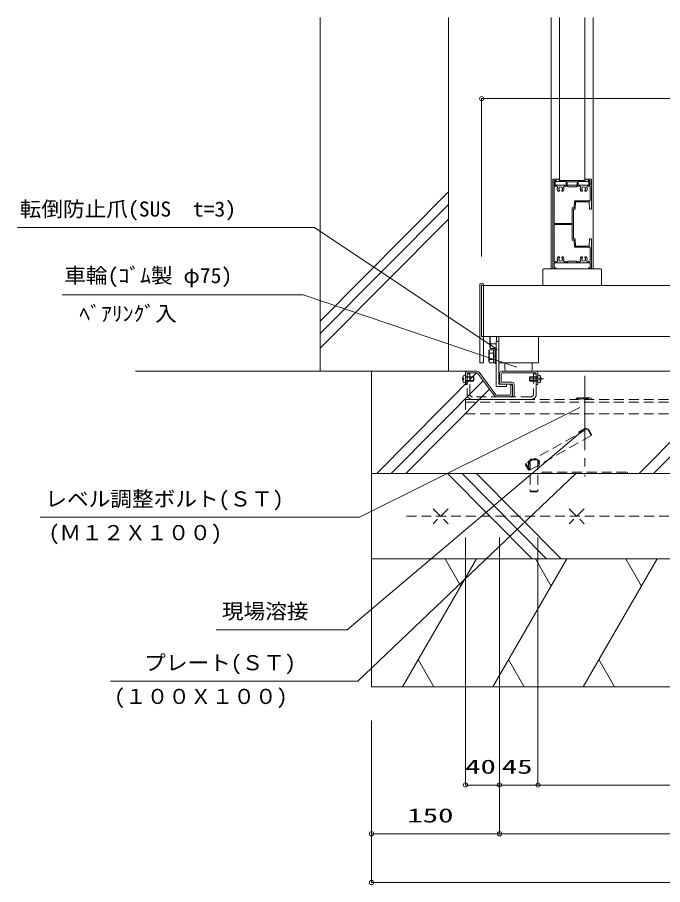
# Model space of a CAD drawing. Units: millimetres, scale not verified, with parts at other scales. Extents: x -41262 to 41888, y -7064 to 7244.
# Drawn here: x 6588 to 8856, y -4476 to -1426 of the extents above; entities that cross this region are included whole.
import ezdxf
from ezdxf.enums import TextEntityAlignment as Align

# ---------------------------------------------------------------- set-up
doc = ezdxf.new("R2010")
doc.units = ezdxf.units.MM
doc.header["$LTSCALE"] = 29
doc.linetypes.add('CHAIN2', pattern=[12, 9, -1, 1, -1])
doc.linetypes.add('DASHED1', pattern=[1.8, 1.2, -0.6])
doc.layers.add('0-0_0', color=7, linetype='Continuous', lineweight=9)
doc.layers.add('0-1_USER1', color=7, linetype='Continuous', lineweight=9)
doc.styles.add('ＭＳ ゴシック', font='')
doc.styles.get('ＭＳ ゴシック').set_extended_font_data('MS Gothic')

msp = doc.modelspace()

# ---------------------------------------------------------------- linework, layer by layer
at = {"layer": '0-0_0'}
for p, q in [((7790.56, -3184), (8564.71, -2798.32)), ((7784.97, -3760.13), (8551.57, -3028.49))]:
    msp.add_line(p, q, dxfattribs=at)
at = {"layer": '0-1_USER1'}
for p, q in [((7652.71, -2670.14), (7652.71, -1425.61)), ((8102.71, -2670.14), (8102.71, -1425.61)), ((8464.21, -1425.61), (8464.21, -2309.97)), ((8492.71, -1999.77), (8492.71, -1425.61)), ((8582.71, -1999.77), (8582.71, -1425.61)), ((8611.21, -1425.61), (8611.21, -2309.97)), ((8219.71, -1711.52), (8219.71, -2266.29)), ((9845.71, -1711.52), (8219.71, -1711.52)), ((8470.21, -2309.97), (8470.21, -1994.97)), ((8480.71, -1994.97), (8470.21, -1994.97)), ((8474.11, -2015.97), (8474.11, -1998.87)), ((8474.11, -1998.87), (8474.11, -2015.97)), ((8480.71, -1998.87), (8474.11, -1998.87)), ((8475.01, -1999.77), (8475.01, -2014.17)), ((8516.71, -2003.37), (8478.61, -2003.37)), ((8478.61, -2003.37), (8478.61, -2014.17)), ((8480.71, -1994.97), (8480.71, -1998.87)), ((8491.81, -1999.77), (8583.61, -1999.77)), ((8516.71, -2003.37), (8516.71, -2013.87)), ((8555.71, -2004.27), (8519.71, -2004.27)), ((8519.71, -2004.27), (8519.71, -2013.87)), ((8555.71, -2004.27), (8555.71, -2013.87)), ((8558.71, -2003.37), (8596.81, -2003.37)), ((8558.71, -2003.37), (8558.71, -2013.87)), ((8593.81, -1994.97), (8583.61, -1994.97)), ((8583.61, -1999.77), (8583.61, -1994.97)), ((8593.81, -1994.97), (8593.81, -1999.77)), ((8593.81, -1999.77), (8600.41, -1999.77)), ((8605.21, -1994.97), (8594.71, -1994.97)), ((8594.71, -1994.97), (8594.71, -1998.87)), ((8601.31, -1998.87), (8594.71, -1998.87)), ((8596.81, -2003.37), (8596.81, -2014.17)), ((8600.41, -1999.77), (8600.41, -2014.17)), ((8601.31, -1998.87), (8601.31, -2015.97)), ((8601.31, -1998.87), (8601.31, -2015.97)), ((8605.21, -1994.97), (8605.21, -2099.97)), ((8102.71, -2039.71), (7652.71, -2494.44)), ((8536.33, -2015.97), (8474.11, -2015.97)), ((8474.11, -2150.52), (8474.11, -2019.87)), ((8483.62, -2019.87), (8474.11, -2019.87)), ((8491.96, -2036.97), (8488.57, -2036.97)), ((8493.16, -2035.23), (8493.16, -2035.77)), ((8501.26, -2035.77), (8501.26, -2035.23)), ((8505.85, -2036.97), (8502.46, -2036.97)), ((8521.21, -2019.87), (8510.8, -2019.87)), ((8552.71, -2021.37), (8522.71, -2021.37)), ((8601.31, -2015.97), (8539.09, -2015.97)), ((8564.62, -2019.87), (8554.21, -2019.87)), ((8569.57, -2036.97), (8572.96, -2036.97)), ((8574.16, -2035.77), (8574.16, -2035.23)), ((8582.26, -2035.23), (8582.26, -2035.77)), ((8583.46, -2036.97), (8586.85, -2036.97)), ((8601.31, -2019.87), (8591.8, -2019.87)), ((8601.31, -2019.87), (8601.31, -2070.57)), ((8546.02, -2070.57), (8544.52, -2096.07)), ((8601.31, -2070.57), (8546.02, -2070.57)), ((8102.71, -2083.36), (7652.71, -2538.1)), ((8544.52, -2096.07), (8538.31, -2096.07)), ((8538.31, -2150.52), (8538.31, -2096.07)), ((8548.21, -2099.97), (8542.21, -2099.97)), ((8542.21, -2204.97), (8542.21, -2099.97)), ((8549.71, -2074.47), (8548.21, -2099.97)), ((8597.71, -2074.47), (8549.71, -2074.47)), ((8597.71, -2074.47), (8599.21, -2099.97)), ((8605.21, -2099.97), (8599.21, -2099.97)), ((8102.71, -2134.9), (7652.71, -2589.63)), ((8538.31, -2150.52), (8474.11, -2150.52)), ((8474.11, -2285.07), (8474.11, -2154.42)), ((8538.31, -2154.42), (8474.11, -2154.42)), ((8538.31, -2208.87), (8538.31, -2154.42)), ((8544.52, -2208.87), (8538.31, -2208.87)), ((8548.21, -2204.97), (8542.21, -2204.97)), ((8546.02, -2234.37), (8544.52, -2208.87)), ((8549.71, -2230.47), (8548.21, -2204.97)), ((8597.71, -2230.47), (8599.21, -2204.97)), ((8605.21, -2204.97), (8599.21, -2204.97)), ((8605.21, -2309.97), (8605.21, -2204.97)), ((8601.31, -2234.37), (8546.02, -2234.37)), ((8597.71, -2230.47), (8549.71, -2230.47)), ((8601.31, -2285.07), (8601.31, -2234.37)), ((8483.62, -2285.07), (8474.11, -2285.07)), ((8491.96, -2267.97), (8488.57, -2267.97)), ((8493.16, -2269.71), (8493.16, -2269.17)), ((8501.26, -2269.17), (8501.26, -2269.71)), ((8505.85, -2267.97), (8502.46, -2267.97)), ((8521.21, -2285.07), (8510.8, -2285.07)), ((8552.71, -2283.57), (8522.71, -2283.57)), ((8564.62, -2285.07), (8554.21, -2285.07)), ((8569.57, -2267.97), (8572.96, -2267.97)), ((8574.16, -2269.17), (8574.16, -2269.71)), ((8582.26, -2269.71), (8582.26, -2269.17)), ((8583.46, -2267.97), (8586.85, -2267.97)), ((8601.31, -2285.07), (8591.8, -2285.07)), ((8434.21, -2312.97), (8434.21, -2368.47)), ((8437.21, -2309.97), (8638.21, -2309.97)), ((8611.21, -2309.97), (8464.21, -2309.97)), ((8480.71, -2309.97), (8470.21, -2309.97)), ((8536.33, -2288.97), (8474.11, -2288.97)), ((8474.11, -2306.07), (8474.11, -2288.97)), ((8480.71, -2306.07), (8474.11, -2306.07)), ((8480.71, -2309.97), (8480.71, -2306.07)), ((8601.31, -2288.97), (8539.09, -2288.97)), ((8601.31, -2306.07), (8594.71, -2306.07)), ((8594.71, -2309.97), (8594.71, -2306.07)), ((8605.21, -2309.97), (8594.71, -2309.97)), ((8601.31, -2306.07), (8601.31, -2288.97)), ((8641.21, -2312.97), (8641.21, -2368.47)), ((8225.71, -2362.64), (8213.71, -2362.64)), ((8213.71, -2640.14), (8213.71, -2362.64)), ((8219.71, -2368.64), (8219.71, -2548.59)), ((9845.71, -2368.64), (8219.71, -2368.64)), ((8225.71, -2640.14), (8225.71, -2362.64)), ((8641.21, -2368.47), (8434.21, -2368.47)), ((8641.21, -2368.47), (8434.21, -2368.47)), ((8248.21, -2584.64), (8248.21, -2548.59)), ((8272.21, -2565.14), (8272.21, -2548.59)), ((8279.71, -2548.59), (8279.71, -2593.64)), ((8279.71, -2715.14), (8279.71, -2548.59)), ((8419.21, -2640.14), (8419.21, -2548.59)), ((8248.21, -2584.64), (8251.62, -2590.55)), ((8251.62, -2574.1), (8270.71, -2574.1)), ((8251.62, -2590.55), (8270.71, -2590.55)), ((8267.11, -2592.14), (8267.11, -2643.14)), ((8270.71, -2592.14), (8267.11, -2592.14)), ((8270.71, -2565.14), (8279.71, -2565.14)), ((8245.21, -2598.74), (8247.3, -2595.13)), ((8245.21, -2598.74), (8245.21, -2636.54)), ((8261.11, -2595.13), (8247.3, -2595.13)), ((8261.11, -2606.38), (8247.3, -2606.38)), ((8261.11, -2594.54), (8261.11, -2640.74)), ((8267.11, -2594.54), (8261.11, -2594.54)), ((8261.11, -2595.13), (8261.11, -2640.16)), ((8261.11, -2595.13), (8261.11, -2640.16)), ((8267.11, -2617.46), (8261.11, -2615.85)), ((8267.11, -2619.44), (8261.11, -2617.83)), ((8267.11, -2594.54), (8267.11, -2640.74)), ((8213.71, -2640.14), (8225.71, -2640.14)), ((8245.21, -2636.54), (8247.3, -2640.16)), ((8261.11, -2628.9), (8247.3, -2628.9)), ((8261.11, -2640.16), (8247.3, -2640.16)), ((8267.11, -2640.74), (8261.11, -2640.74)), ((8301.46, -2664.14), (8301.46, -2640.14)), ((8397.46, -2664.14), (8397.46, -2640.14)), ((8170.21, -2670.14), (7003.45, -2670.14)), ((7832.71, -3780.14), (7832.71, -2670.14)), ((8201.21, -2676.14), (7850.9, -3030.14)), ((8158.32, -2683.87), (8162.71, -2683.64)), ((8203.32, -2670.14), (8170.21, -2670.14)), ((8203.32, -2676.14), (8171.71, -2676.14)), ((8264.98, -2756.53), (8205.72, -2677.35)), ((8210.52, -2673.75), (8269.78, -2752.94)), ((8282.71, -2677.64), (8282.71, -2707.64)), ((8288.71, -2679.14), (8288.71, -2706.14)), ((8410.21, -2670.14), (8290.21, -2670.14)), ((8408.71, -2676.14), (8291.71, -2676.14)), ((8307.46, -2670.14), (8391.46, -2670.14)), ((8410.21, -2670.14), (9655.21, -2670.14)), ((8422.1, -2683.87), (8417.71, -2683.64)), ((9128.99, -2670.14), (8772.74, -3030.14)), ((9179.99, -2670.14), (8823.74, -3030.14)), ((8225.23, -2703.41), (7901.9, -3030.14)), ((8154.98, -2690.39), (8153.45, -2690.39)), ((8153.45, -2703.89), (8154.98, -2703.89)), ((8155.81, -2695.34), (8154.36, -2695.34)), ((8154.36, -2698.94), (8155.81, -2698.94)), ((8155.81, -2698.94), (8155.81, -2695.34)), ((8158.32, -2710.41), (8162.71, -2710.64)), ((8162.71, -2691.14), (8192.71, -2691.14)), ((8192.71, -2703.14), (8162.71, -2703.14)), ((8169.31, -2690.84), (8178.91, -2690.84)), ((8169.31, -2703.44), (8178.91, -2703.44)), ((8191.21, -2689.64), (8191.21, -2704.64)), ((8291.71, -2709.14), (8326.21, -2709.14)), ((8387.71, -2691.14), (8417.71, -2691.14)), ((8417.71, -2703.14), (8387.71, -2703.14)), ((8389.21, -2704.64), (8389.21, -2689.64)), ((8401.51, -2690.84), (8411.11, -2690.84)), ((8401.51, -2703.44), (8411.11, -2703.44)), ((8422.1, -2710.41), (8417.71, -2710.64)), ((8424.61, -2695.34), (8424.61, -2698.94)), ((8426.06, -2695.34), (8424.61, -2695.34)), ((8424.61, -2698.94), (8426.06, -2698.94)), ((8426.97, -2690.39), (8425.44, -2690.39)), ((8425.44, -2703.89), (8426.97, -2703.89)), ((8247.19, -2732.76), (7952.9, -3030.14)), ((8324.71, -2715.14), (8290.21, -2715.14)), ((8321.71, -2718.14), (8327.71, -2718.14)), ((8321.71, -2718.14), (8321.71, -2751.14)), ((8333.71, -2760.14), (8333.71, -2716.64)), ((8272.18, -2754.14), (8318.71, -2754.14)), ((8272.18, -2760.14), (8320.23, -2760.14)), ((7832.71, -3030.14), (10232.71, -3030.14)), ((8396.97, -3330.14), (8100.09, -3030.14)), ((8447.97, -3330.14), (8151.09, -3030.14)), ((8498.97, -3330.14), (8202.09, -3030.14)), ((7790.56, -3184), (6668.22, -3184)), ((8162.71, -4125.54), (8162.71, -3255.36)), ((8282.71, -4296.98), (8282.71, -3255.36)), ((8282.71, -4125.54), (8282.71, -3255.36)), ((8282.71, -4125.54), (8282.71, -3255.36)), ((8417.71, -4125.54), (8417.71, -3255.36)), ((7832.71, -3330.14), (10232.71, -3330.14)), ((7832.71, -3330.14), (10232.71, -3330.14)), ((8201.44, -3330.14), (7941.63, -3780.14)), ((8146.27, -3425.7), (8091.1, -3330.14)), ((8518.99, -3330.14), (8259.18, -3780.14)), ((8463.82, -3425.7), (8408.65, -3330.14)), ((8836.54, -3330.14), (8576.73, -3780.14)), ((8781.37, -3425.7), (8726.21, -3330.14)), ((7996.8, -3684.59), (8051.96, -3780.14)), ((8314.35, -3684.59), (8369.52, -3780.14)), ((8631.9, -3684.59), (8687.07, -3780.14)), ((6915.18, -3760.13), (7784.97, -3760.13)), ((7832.71, -3780.14), (10232.71, -3780.14)), ((7832.71, -4468.43), (7832.71, -3898.5)), ((8282.71, -4296.98), (7832.71, -4296.98)), ((9782.71, -4296.98), (8282.71, -4296.98)), ((10232.71, -4468.43), (7832.71, -4468.43))]:
    msp.add_line(p, q, dxfattribs=at)
at = {"layer": '0-1_USER1', "linetype": 'DASHED1'}
for p, q in [((8402.11, -2679.14), (8402.11, -2750.54)), ((8162.71, -2769.74), (8162.71, -2820.14)), ((8162.71, -2769.74), (9902.71, -2769.74)), ((8392.51, -2760.14), (8187.91, -2760.14)), ((8187.91, -2769.74), (8392.51, -2769.74)), ((8162.71, -2779.34), (9902.71, -2779.34)), ((8162.71, -2820.14), (9902.71, -2820.14)), ((8591.23, -2873.18), (8375.19, -2994.96)), ((8604.49, -2896.7), (8388.45, -3018.48)), ((8604.49, -2896.7), (8591.23, -2873.18)), ((8595.32, -2874.32), (8591.23, -2873.18)), ((8605.63, -2892.61), (8595.32, -2874.32)), ((8604.49, -2896.7), (8605.63, -2892.61)), ((8392.77, -2979), (8389.77, -2982)), ((8416.77, -2982), (8389.77, -2982)), ((8413.77, -2979), (8392.77, -2979)), ((8416.77, -2982), (8413.77, -2979)), ((8416.77, -2982), (8416.77, -3091.91)), ((8375.18, -2994.94), (8374.04, -2999.03)), ((8374.04, -2999.03), (8384.35, -3017.32)), ((8375.18, -2994.94), (8388.44, -3018.46)), ((8384.35, -3017.32), (8388.44, -3018.46)), ((8389.77, -3091.91), (8416.77, -3091.91)), ((8049.16, -3153.8), (8101.84, -3206.49)), ((8101.84, -3153.8), (8049.16, -3206.49)), ((8580.45, -3153.8), (8527.76, -3206.49)), ((8527.76, -3153.8), (8580.45, -3206.49)), ((7955.59, -3180.14), (10104.62, -3180.14))]:
    msp.add_line(p, q, dxfattribs=at)
at = {"layer": '0-1_USER1', "linetype": 'CHAIN2'}
for p, q in [((8436.9, -2697.14), (8391.05, -2697.14)), ((8582.71, -2686.34), (8582.71, -3040.34))]:
    msp.add_line(p, q, dxfattribs=at)
at = {"layer": '0-1_USER1'}
for points in [[(8491.81, -1999.77), (8491.81, -1994.97), (8481.61, -1994.97), (8481.61, -1999.77), (8475.01, -1999.77)], [(6588.39, -2164.89), (7632.86, -2164.89), (8274.47, -2593.73)], [(8219.71, -2548.59), (9845.71, -2548.59), (9845.71, -2368.64)], [(6745.67, -2401.72), (7592.14, -2401.72), (8343.27, -2655.99)], [(8279.71, -2640.14), (8419.21, -2640.14), (8419.21, -2548.59)], [(8267.11, -2643.14), (8270.71, -2643.14), (8270.71, -2592.14)], [(8270.71, -2565.14), (8270.71, -2724.14), (8307.46, -2724.14)], [(8162.71, -2677.64), (8162.71, -2717.24), (8168.71, -2717.24), (8168.71, -2679.14)], [(8417.71, -2677.64), (8417.71, -2717.24), (8411.71, -2717.24), (8411.71, -2679.14)], [(8162.71, -2704.64), (8191.21, -2704.64), (8192.71, -2703.14), (8192.71, -2691.14), (8191.21, -2689.64), (8162.71, -2689.64)], [(8417.71, -2689.64), (8389.21, -2689.64), (8387.71, -2691.14), (8387.71, -2703.14), (8389.21, -2704.64), (8417.71, -2704.64)], [(8279.71, -2715.14), (8307.46, -2715.14), (8307.46, -2724.14)], [(8327.71, -2718.14), (8327.71, -2760.14), (8333.71, -2760.14)], [(7287.21, -3579.91), (7747.53, -3579.91), (8573.92, -2879.34)], [(9782.71, -4125.54), (9647.71, -4125.54), (8417.71, -4125.54), (8282.71, -4125.54), (8162.71, -4125.54)]]:
    msp.add_lwpolyline(points, dxfattribs=at)
at = {"layer": '0-1_USER1', "linetype": 'DASHED1'}
for points in [[(8178.31, -2750.54), (8178.31, -2679.14), (8168.71, -2679.14), (8168.71, -2750.54)], [(8411.71, -2750.54), (8411.71, -2679.14), (8402.11, -2679.14)], [(8389.77, -2982), (8389.77, -3091.91), (8392.77, -3094.91)], [(8392.77, -3094.91), (8413.77, -3094.91), (8416.77, -3091.91)]]:
    msp.add_lwpolyline(points, dxfattribs=at)
msp.add_lwpolyline([(8432.71, -3025.34), (8732.71, -3025.34), (8732.71, -3030.14), (8432.71, -3030.14)], close=True, dxfattribs=at)
at = {"layer": '0-1_USER1'}
for centre, radius, start, end in [((8219.71, -1711.52), 7.5, 0, 180), ((8219.71, -1711.52), 7.5, 180, 0), ((8476.81, -2014.17), 1.8, 180, 270), ((8476.81, -2014.17), 1.8, 270, 0), ((8483.62, -2022.87), 3, 336.169, 90), ((8497.21, -2028.87), 11.85, 156.169, 223.121), ((8497.21, -2028.87), 7.05, 309.521, 230.479), ((8491.96, -2035.77), 1.2, 270, 0), ((8491.96, -2035.23), 1.2, 0, 50.479), ((8502.46, -2035.23), 1.2, 129.521, 180), ((8502.46, -2035.77), 1.2, 180, 270), ((8497.21, -2028.87), 11.85, 316.879, 23.831), ((8510.8, -2022.87), 3, 90, 203.831), ((8518.21, -2013.87), 1.5, 180, 270), ((8518.21, -2013.87), 1.5, 270, 0), ((8521.21, -2021.37), 1.5, 0, 90), ((8536.33, -2016.57), 0.6, 23.578, 90), ((8537.71, -2015.97), 0.9, 203.578, 336.422), ((8539.09, -2016.57), 0.6, 90, 156.422), ((8554.21, -2021.37), 1.5, 90, 180), ((8557.21, -2013.87), 1.5, 180, 270), ((8557.21, -2013.87), 1.5, 270, 0), ((8564.62, -2022.87), 3, 336.169, 90), ((8578.21, -2028.87), 11.85, 156.169, 223.121), ((8578.21, -2028.87), 7.05, 309.521, 230.479), ((8572.96, -2035.77), 1.2, 270, 0), ((8572.96, -2035.23), 1.2, 0, 50.479), ((8583.46, -2035.23), 1.2, 129.521, 180), ((8583.46, -2035.77), 1.2, 180, 270), ((8578.21, -2028.87), 11.85, 316.879, 23.831), ((8591.8, -2022.87), 3, 90, 203.831), ((8598.61, -2014.17), 1.8, 180, 270), ((8598.61, -2014.17), 1.8, 270, 0), ((8483.62, -2282.07), 3, 270, 23.831), ((8497.21, -2276.07), 11.85, 136.879, 203.831), ((8497.21, -2276.07), 7.05, 129.521, 50.479), ((8491.96, -2269.17), 1.2, 0, 90), ((8491.96, -2269.71), 1.2, 309.521, 0), ((8502.46, -2269.17), 1.2, 90, 180), ((8502.46, -2269.71), 1.2, 180, 230.479), ((8497.21, -2276.07), 11.85, 336.169, 43.121), ((8510.8, -2282.07), 3, 156.169, 270), ((8521.21, -2283.57), 1.5, 270, 0), ((8554.21, -2283.57), 1.5, 180, 270), ((8564.62, -2282.07), 3, 270, 23.831), ((8578.21, -2276.07), 11.85, 136.879, 203.831), ((8578.21, -2276.07), 7.05, 129.521, 50.479), ((8572.96, -2269.17), 1.2, 0, 90), ((8572.96, -2269.71), 1.2, 309.521, 0), ((8583.46, -2269.17), 1.2, 90, 180), ((8583.46, -2269.71), 1.2, 180, 230.479), ((8578.21, -2276.07), 11.85, 336.169, 43.121), ((8591.8, -2282.07), 3, 156.169, 270), ((8437.21, -2312.97), 3, 90, 180), ((8536.33, -2288.37), 0.6, 270, 336.422), ((8537.71, -2288.97), 0.9, 23.578, 156.422), ((8539.09, -2288.37), 0.6, 203.578, 270), ((8638.21, -2312.97), 3, 0, 90), ((8303.53, -2557.64), 54.45, 170.42808, 197.58797), ((8263.64, -2582.32), 14.57, 145.61575, 214.38426), ((8255.52, -2600.75), 9.97, 145.61584, 214.38414), ((8282.81, -2617.64), 37.26, 162.41209, 197.58789), ((8255.52, -2634.53), 9.97, 145.61584, 214.38414), ((8158.56, -2688.37), 4.5, 93, 163.82279), ((8170.21, -2677.64), 7.5, 90, 180), ((8171.71, -2679.14), 3, 90, 180), ((8203.32, -2679.14), 9, 36.80709, 90), ((8203.32, -2679.14), 3, 36.80709, 90), ((8290.21, -2677.64), 7.5, 90, 180), ((8291.71, -2679.14), 3, 90, 180), ((8307.46, -2664.14), 6, 180, 270), ((8391.46, -2664.14), 6, 270, 0), ((8408.71, -2679.14), 3, 0, 90), ((8410.21, -2677.64), 7.5, 0, 90), ((8421.86, -2688.37), 4.5, 16.17721, 87), ((8188.81, -2697.14), 36, 163.82279, 196.17721), ((8158.56, -2705.92), 4.5, 196.17721, 267), ((8188.81, -2697.14), 34.5, 168.71718, 177.0093), ((8188.81, -2697.14), 34.5, 182.9907, 191.28282), ((8290.21, -2707.64), 7.5, 180, 270), ((8291.71, -2706.14), 3, 180, 270), ((8326.21, -2716.64), 7.5, 0, 90), ((8421.86, -2705.92), 4.5, 273, 343.82279), ((8391.61, -2697.14), 34.5, 2.9907, 11.28282), ((8391.61, -2697.14), 34.5, 348.71718, 357.0093), ((8391.61, -2697.14), 36, 343.82279, 16.17721), ((8324.71, -2718.14), 3, 0, 90), ((8272.18, -2751.14), 9, 216.80709, 270), ((8272.18, -2751.14), 3, 216.80709, 270), ((8318.71, -2751.14), 3, 270, 0), ((8320.21, -2752.64), 7.5, 270, 0), ((8557.56, -2769.74), 6, 66.42182, 180), ((8562.36, -2769.74), 6, 66.42182, 180), ((8567.16, -2769.74), 6, 66.42182, 180), ((8571.96, -2769.74), 6, 66.42182, 180), ((8576.76, -2769.74), 6, 66.42182, 180), ((8581.56, -2769.74), 6, 66.42182, 180), ((8586.36, -2769.74), 6, 66.42182, 180), ((8591.16, -2769.74), 6, 66.42182, 180), ((8595.96, -2769.74), 6, 66.42182, 180), ((8600.76, -2769.74), 6, 0, 180), ((8567.23, -2886.7), 6, 95.83094, 209.40912), ((8571.41, -2884.35), 6, 95.83094, 209.40912), ((8575.6, -2881.99), 6, 95.83094, 209.40912), ((8579.78, -2879.63), 6, 95.83094, 209.40912), ((8583.96, -2877.28), 6, 29.40912, 209.40912), ((8389.77, -2990.77), 6, 90, 203.57818), ((8416.77, -2988), 6, 336.42182, 90), ((8416.77, -2992.8), 6, 336.42182, 90), ((8389.77, -2995.57), 6, 90, 203.57818), ((8389.77, -3000.37), 6, 90, 203.57818), ((8389.77, -3005.17), 6, 90, 270), ((8416.77, -2997.6), 6, 270, 90), ((8162.71, -4125.54), 7.5, 0, 180), ((8162.71, -4125.54), 7.5, 180, 0), ((8282.71, -4125.54), 7.5, 0, 180), ((8282.71, -4125.54), 7.5, 0, 180), ((8282.71, -4125.54), 7.5, 180, 0), ((8282.71, -4125.54), 7.5, 180, 0), ((8417.71, -4125.54), 7.5, 0, 180), ((8417.71, -4125.54), 7.5, 180, 0), ((7832.71, -4296.98), 7.5, 0, 180), ((7832.71, -4296.98), 7.5, 180, 0), ((8282.71, -4296.98), 7.5, 0, 180), ((8282.71, -4296.98), 7.5, 180, 0), ((7832.71, -4468.43), 7.5, 0, 180), ((7832.71, -4468.43), 7.5, 180, 0)]:
    msp.add_arc(centre, radius, start, end, dxfattribs=at)
at = {"layer": '0-1_USER1', "linetype": 'DASHED1'}
for centre, radius, start, end in [((8187.91, -2750.54), 19.2, 180, 270), ((8187.91, -2750.54), 9.6, 180, 270), ((8392.51, -2750.54), 9.6, 270, 0), ((8392.51, -2750.54), 19.2, 270, 0)]:
    msp.add_arc(centre, radius, start, end, dxfattribs=at)

# ---------------------------------------------------------------- texts
at = {"layer": '0-1_USER1', "style": 'ＭＳ ゴシック'}
for s, height, width, p in [('転倒防止爪(SUS\u3000t=3)', 53.14, 1.05, (6596.43, -2142.32)), ('車輪(ｺﾞﾑ製 φ75)', 53.14, 1.05, (6753.33, -2376.21)), ('ﾍﾞｱﾘﾝｸﾞ入', 53.14, 1.05, (6806.12, -2510.27)), ('レベル調整ボルト(ＳＴ)', 53.14, 1.05, (6686.65, -3161.8)), ('(Ｍ１２Ｘ１００)', 53.14, 1.05, (6698.47, -3280.34)), ('現場溶接', 53.14, 1.05, (7307, -3556.97)), ('プレート(ＳＴ)', 53.14, 1.05, (7033.9, -3737.93)), ('(１００Ｘ１００)', 53.14, 1.05, (6928.69, -3856.47)), ('40', 49.82, 1.6, (8161.45, -4100.72)), ('45', 49.82, 1.6, (8290.33, -4100.72)), ('150', 49.82, 1.6, (7958.22, -4272.16))]:
    msp.add_text(s, height=height, dxfattribs=dict(at, width=width)).set_placement(p, align=Align.BOTTOM_LEFT)

doc.saveas('drawing.dxf')
